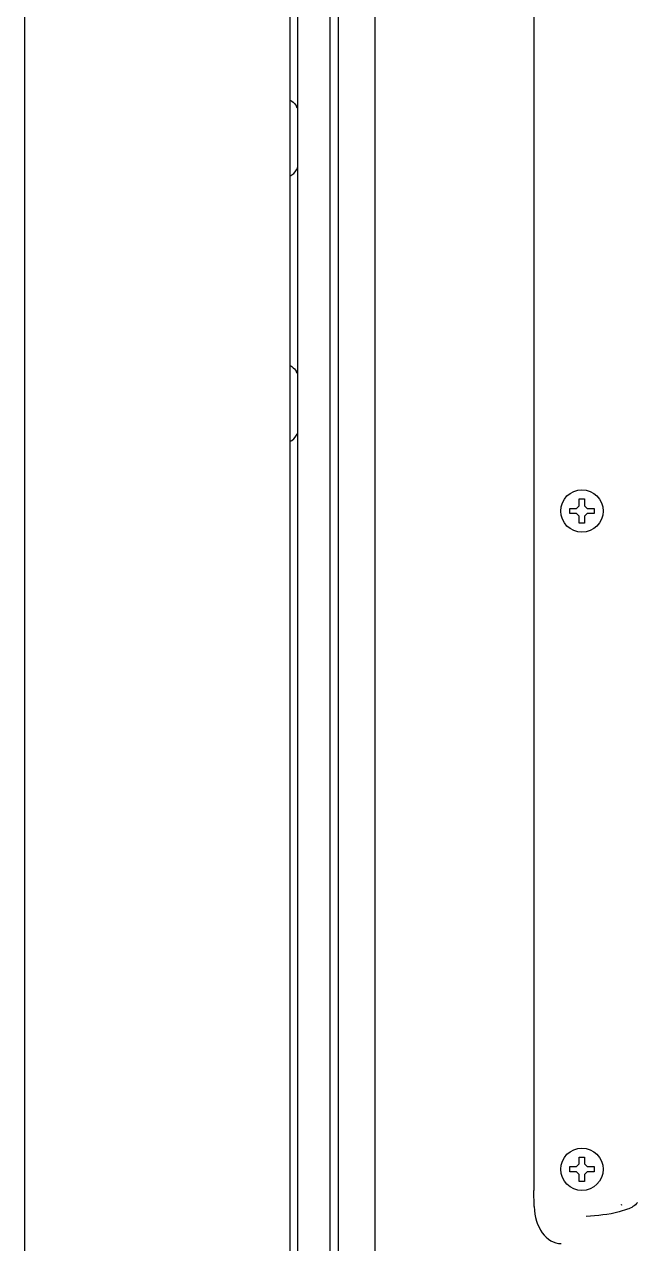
# Model space of a CAD drawing. Header units: millimetres. Extents: x 900 to 7803, y 2935 to 8583.
# Drawn here: x 2759.6 to 2875, y 6124 to 6353.7 of the extents above; entities that cross this region are included whole.
import ezdxf

# ---------------------------------------------------------------- set-up
doc = ezdxf.new("R2010")
doc.units = ezdxf.units.MM
doc.header["$LTSCALE"] = 676.148
doc.layers.get('0').update_dxf_attribs({"linetype": 'CONTINUOUS'})
doc.layers.add('ASSI', color=7, linetype='CONTINUOUS')
doc.layers.add('GEOM', color=7, linetype='CONTINUOUS')

msp = doc.modelspace()

# ---------------------------------------------------------------- linework, layer by layer
at = {"color": 7, "linetype": 'Continuous'}
for p, q in [((2759.56, 6751.53), (2759.56, 5116.53)), ((2809.56, 6704.21), (2809.56, 5116.53)), ((2818.66, 6677.28), (2818.66, 5962.89)), ((2863.56, 6262.53), (2864.06, 6263.03)), ((2864.06, 6263.03), (2864.06, 6264.33)), ((2864.06, 6264.33), (2865.06, 6264.33)), ((2865.06, 6264.33), (2865.06, 6263.03)), ((2865.06, 6263.03), (2865.56, 6262.53)), ((2862.26, 6261.53), (2862.26, 6262.53)), ((2862.26, 6262.53), (2863.56, 6262.53)), ((2863.56, 6261.53), (2862.26, 6261.53)), ((2864.06, 6261.03), (2863.56, 6261.53)), ((2864.06, 6259.73), (2864.06, 6261.03)), ((2865.56, 6261.53), (2865.06, 6261.03)), ((2865.06, 6261.03), (2865.06, 6259.73)), ((2865.56, 6262.53), (2866.86, 6262.53)), ((2866.86, 6261.53), (2865.56, 6261.53)), ((2866.86, 6262.53), (2866.86, 6261.53)), ((2865.06, 6259.73), (2864.06, 6259.73)), ((2863.56, 6138.53), (2864.06, 6139.03)), ((2864.06, 6139.03), (2864.06, 6140.33)), ((2864.06, 6140.33), (2865.06, 6140.33)), ((2865.06, 6140.33), (2865.06, 6139.03)), ((2865.06, 6139.03), (2865.56, 6138.53)), ((2862.26, 6137.53), (2862.26, 6138.53)), ((2862.26, 6138.53), (2863.56, 6138.53)), ((2863.56, 6137.53), (2862.26, 6137.53)), ((2864.06, 6137.03), (2863.56, 6137.53)), ((2864.06, 6135.73), (2864.06, 6137.03)), ((2865.56, 6137.53), (2865.06, 6137.03)), ((2865.06, 6137.03), (2865.06, 6135.73)), ((2865.56, 6138.53), (2866.86, 6138.53)), ((2866.86, 6137.53), (2865.56, 6137.53)), ((2866.86, 6138.53), (2866.86, 6137.53)), ((2865.06, 6135.73), (2864.06, 6135.73))]:
    msp.add_line(p, q, dxfattribs=at)
at = {"linetype": 'Continuous'}
msp.add_line((2825.56, 6750.93), (2825.56, 5088.63), dxfattribs=at)
at = {"layer": 'ASSI', "color": 7, "linetype": 'Continuous'}
for centre in [(2864.56, 6262.03), (2864.56, 6138.03)]:
    msp.add_circle(centre, 4, dxfattribs=at)
for centre, start, end in [((2800.41, 6332.28), 27.4562, 29.8633), ((2800.41, 6332.28), 330.1367, 332.5401), ((2800.41, 6282.28), 27.4562, 29.8633), ((2800.41, 6282.28), 330.1367, 332.5401)]:
    msp.add_arc(centre, 12, start, end, dxfattribs=at)
at = {"layer": 'GEOM', "color": 7, "linetype": 'Continuous'}
for p, q in [((2817.06, 6625.48), (2817.06, 5941.03)), ((2811.06, 5954.83), (2811.06, 6593.53)), ((2855.51, 6513.93), (2855.51, 6134.14)), ((2855.51, 6134.14), (2855.51, 6134.02)), ((2855.56, 6131.02), (2855.51, 6134.02)), ((2873.13, 6130.51), (2871.56, 6130.03)), ((2871.97, 6131.47), (2871.99, 6131.27))]:
    msp.add_line(p, q, dxfattribs=at)
for centre in [(2808.18, 6327.82), (2808.18, 6277.82)]:
    msp.add_arc(centre, 3.04, 296.9782, 330.187, dxfattribs=at)
msp.add_ellipse((2860.56, 6131.1), major_axis=(-0.12, 7.07), ratio=0.707053, start_param=-4.71098, end_param=-3.153934, dxfattribs=at)
for points in [[(2809.57, 6339.45), (2809.7, 6339.39), (2810.2, 6339.08), (2810.6, 6338.63), (2810.82, 6338.26)], [(2809.57, 6289.45), (2809.7, 6289.39), (2810.2, 6289.08), (2810.6, 6288.63), (2810.82, 6288.26)]]:
    msp.add_open_spline(points, degree=3, knots=[0, 0, 0, 0, 0.253558, 1, 1, 1, 1], dxfattribs=at)
for points in [[(2871.56, 6130.03), (2869.57, 6129.42), (2867.44, 6129.34), (2865.36, 6129.15)], [(2875.04, 6131.77), (2874.53, 6131.2), (2873.86, 6130.73), (2873.13, 6130.51)]]:
    msp.add_open_spline(points, degree=3, dxfattribs=at)

doc.saveas('drawing.dxf')
